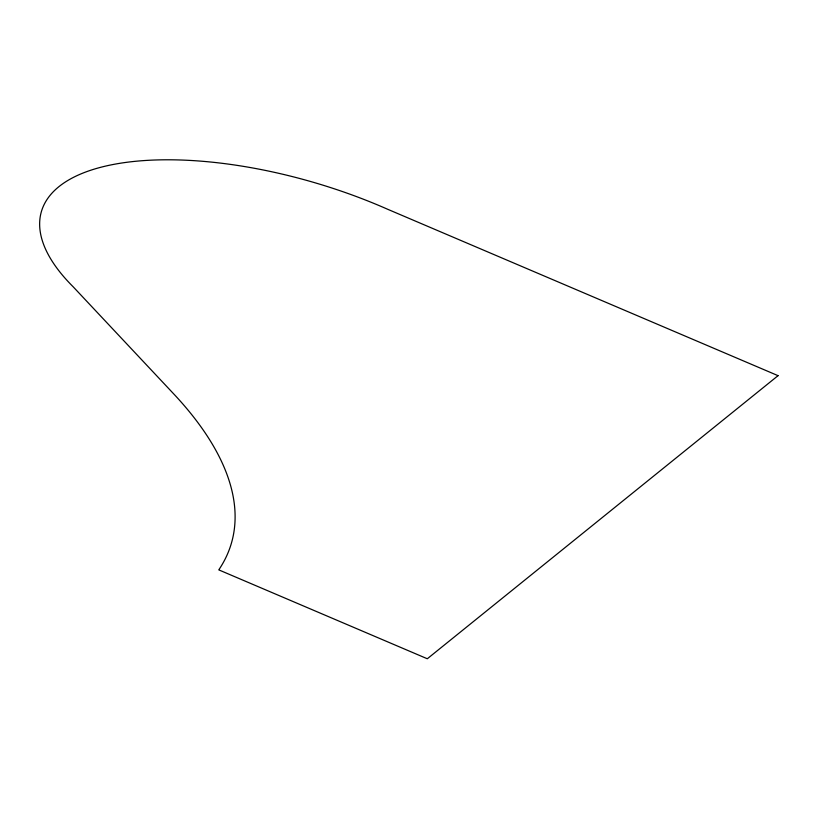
<?xml version="1.0" encoding="UTF-8"?>
<svg xmlns="http://www.w3.org/2000/svg" width="819" height="819" viewBox="0 0 819 819"><rect width="100%" height="100%" fill="white"/><g stroke="black" fill="none" stroke-linecap="round" stroke-linejoin="round"><path stroke-width="1.23" d="M778.05 375.665L427.313 658.763L218.775 569.87A538.882 221.754 16.4 0 0 174.488 394.727L73.219 286.845A254.596 104.771 16.4 0 1 103.112 166.687A254.596 104.771 16.4 0 1 387.602 209.244L778.05 375.665"/></g></svg>
